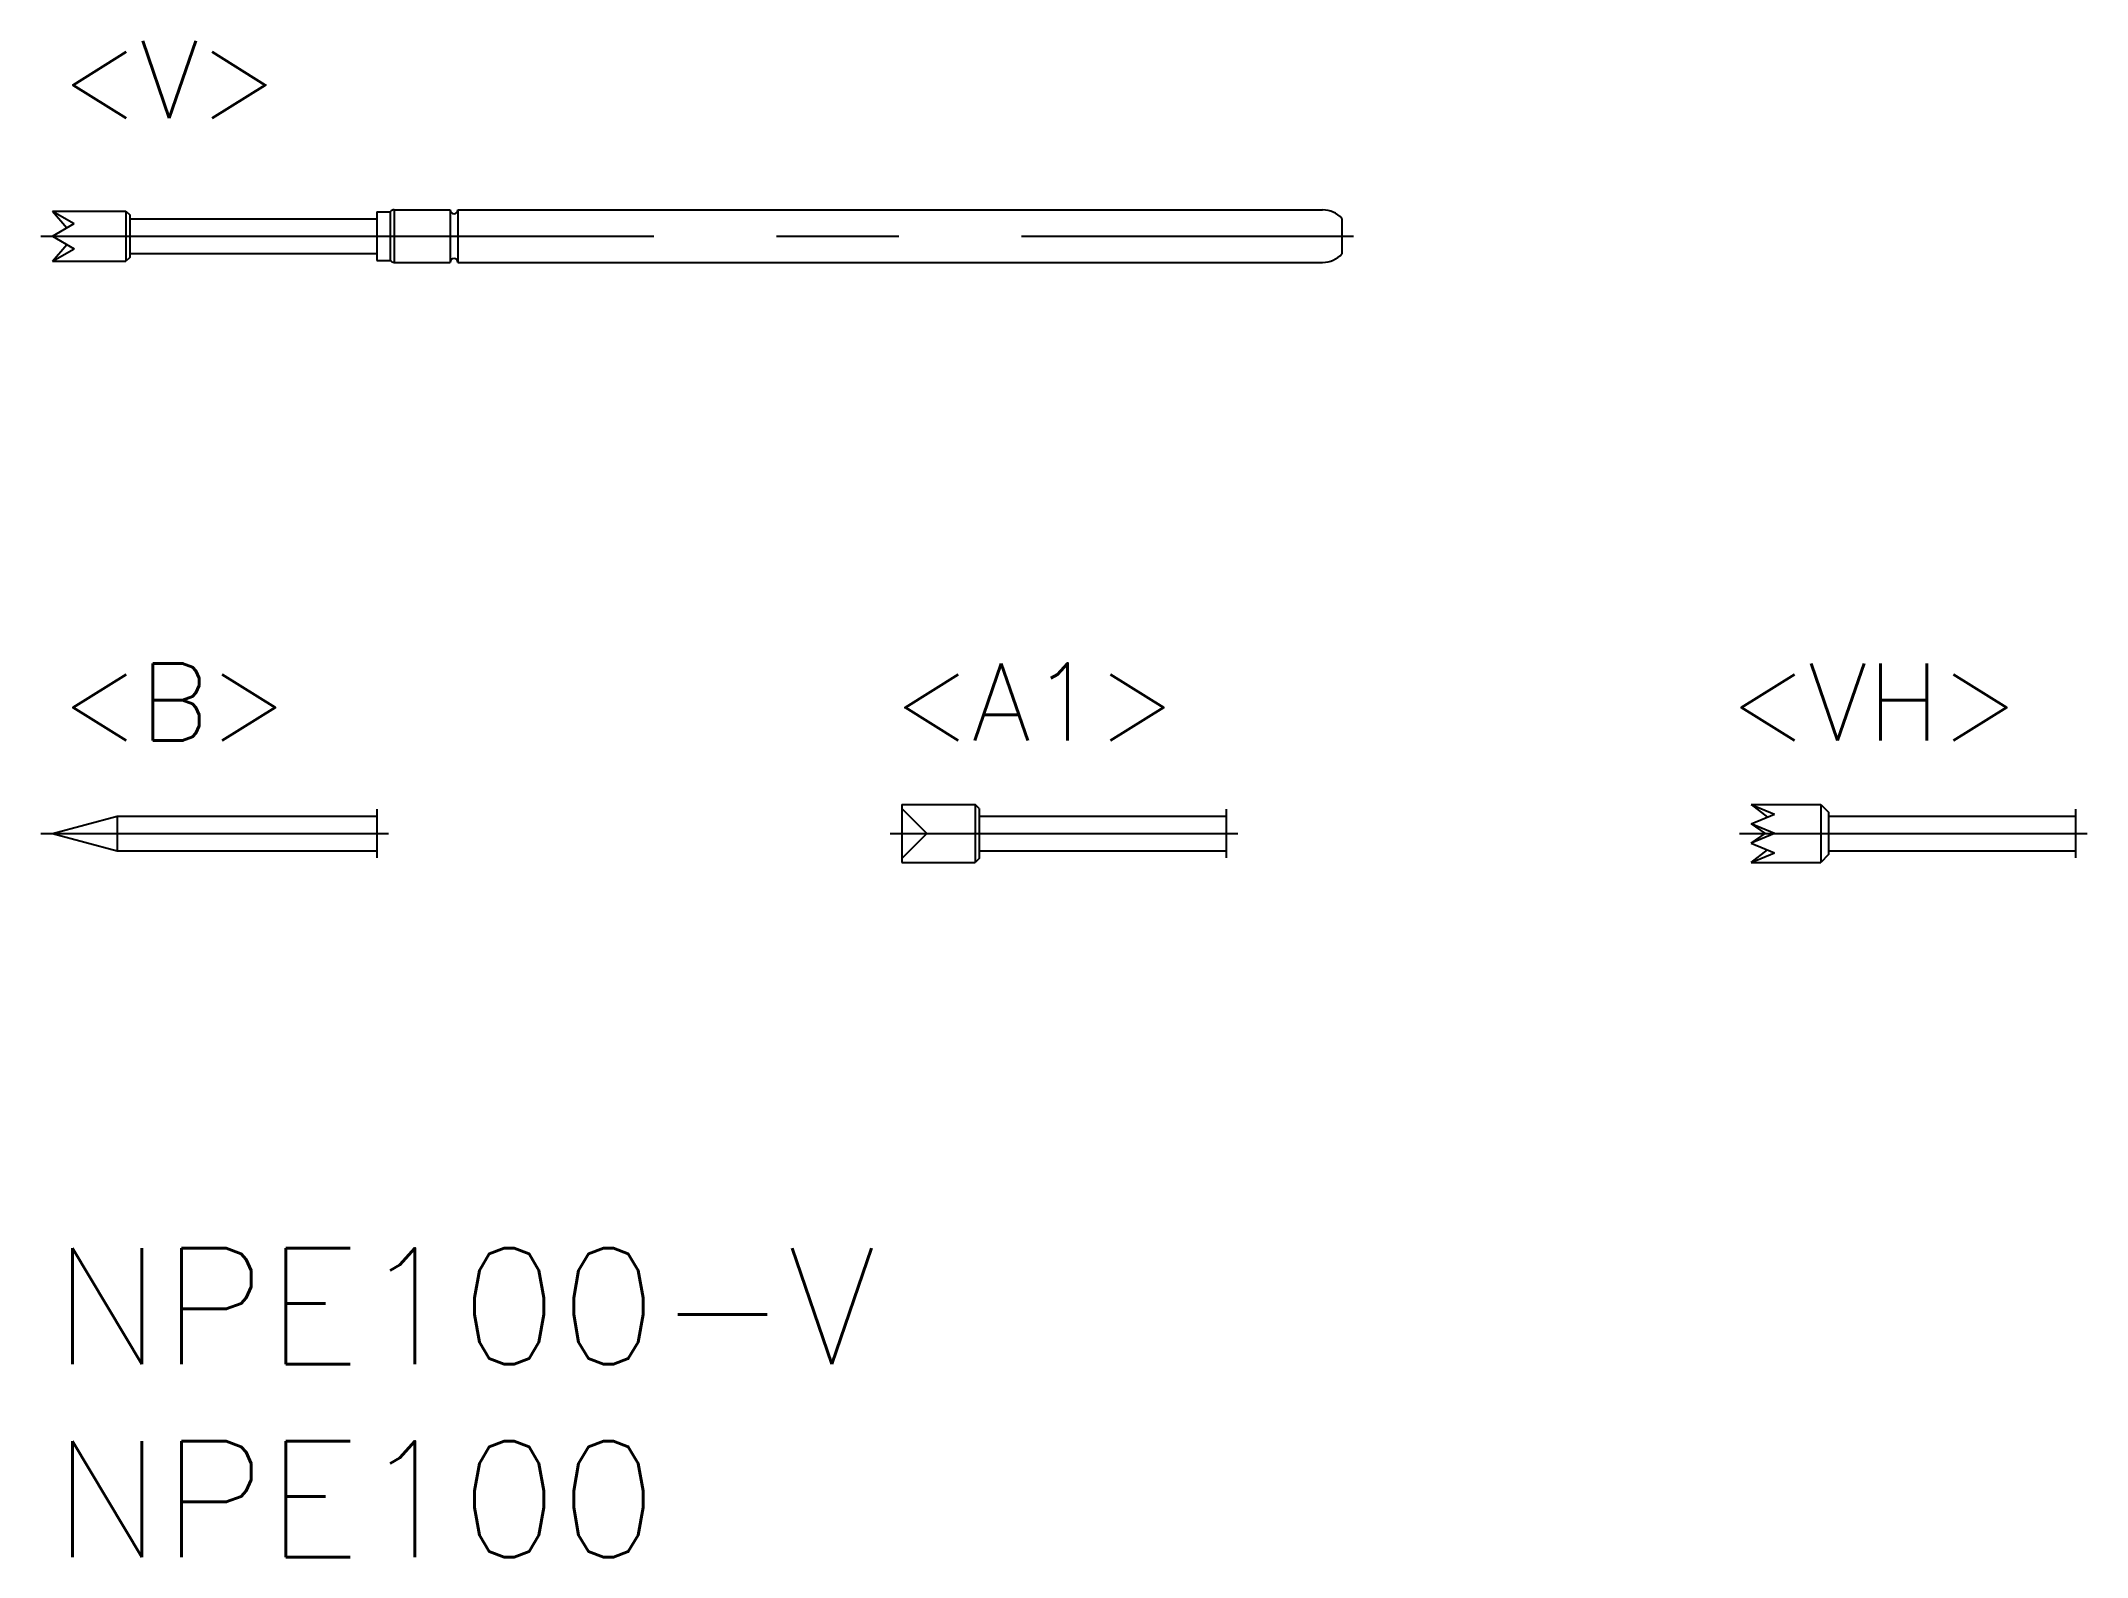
# Model space of a CAD drawing. Extents: x -0.3 to 52.7, y -8 to 31.3.
import ezdxf

# ---------------------------------------------------------------- set-up
doc = ezdxf.new("R2010")
doc.units = 0
doc.header["$LTSCALE"] = 0.5
doc.linetypes.add('CENTER', pattern=[50.8, 31.75, -6.35, 6.35, -6.35])
doc.linetypes.add('DASHED', pattern=[19.05, 12.7, -6.35])
for name, color, linetype in [('MSM_CENTER', 1, 'CENTER'), ('MSM_CONTINUOUS', 7, 'CONTINUOUS'), ('MSM_DASHED', 4, 'DASHED'), ('MSM_PART_NUMBER', 7, 'CONTINUOUS')]:
    doc.layers.add(name, color=color, linetype=linetype)
doc.styles.get("Standard").update_dxf_attribs({"font": 'txt.shx', "height": 1.5, "bigfont": 'bigfont.shx'})

# ---------------------------------------------------------------- blocks, each defined once
blk = doc.blocks.new('*U18')
at = {"layer": 'MSM_PART_NUMBER'}
blk.add_text('NPE100-V', height=3, dxfattribs=at).set_placement((0, -3))
blk = doc.blocks.new('*U19')
at = {"layer": 'MSM_PART_NUMBER'}
blk.add_text('NPE100', height=3, dxfattribs=at).set_placement((0, -8))
blk = doc.blocks.new('*U21')
at = {"layer": 'MSM_PART_NUMBER'}
blk.add_text('<V>', height=2, dxfattribs=at).set_placement((0.196, 29.284))
blk = doc.blocks.new('*U22')
at = {"layer": 'MSM_PART_NUMBER'}
blk.add_text('<B>', height=2, dxfattribs=at).set_placement((0.196, 13.155))
blk = doc.blocks.new('*U23')
at = {"layer": 'MSM_PART_NUMBER'}
blk.add_text('<A1>', height=2, dxfattribs=at).set_placement((21.748, 13.155))
blk = doc.blocks.new('*U24')
at = {"layer": 'MSM_PART_NUMBER'}
blk.add_text('<VH>', height=2, dxfattribs=at).set_placement((43.41, 13.155))

msp = doc.modelspace()

# ---------------------------------------------------------------- linework, layer by layer
at = {"layer": 'MSM_CENTER'}
for p, q in [((-0.3, 26.226), (33.7, 26.226)), ((-0.3, 10.75), (8.7, 10.75)), ((21.7, 10.75), (30.7, 10.75)), ((43.7, 10.75), (52.7, 10.75))]:
    msp.add_line(p, q, dxfattribs=at)
at = {"layer": 'MSM_CONTINUOUS'}
for p, q in [((0, 26.876), (0.563, 26.551)), ((0, 26.876), (0.375, 26.443)), ((0, 26.876), (1.9, 26.876)), ((0, 26.226), (0.563, 26.551)), ((1.9, 26.876), (2, 26.776)), ((1.9, 26.876), (1.9, 25.576)), ((2, 26.776), (2, 25.676)), ((2, 26.676), (8.4, 26.676)), ((8.4, 26.856), (8.4, 25.596)), ((8.4, 26.856), (8.75, 26.856)), ((8.75, 26.856), (8.75, 25.596)), ((8.845, 26.906), (10.3, 26.906)), ((8.85, 26.906), (8.85, 25.546)), ((10.3, 26.906), (10.3, 25.546)), ((10.5, 26.906), (32.9, 26.906)), ((10.5, 26.906), (10.5, 25.546)), ((33.4, 26.687), (33.4, 25.765)), ((0, 26.226), (0.563, 25.901)), ((0, 25.576), (0.375, 26.009)), ((0, 25.576), (0.563, 25.901)), ((0, 25.576), (1.9, 25.576)), ((2, 25.676), (1.9, 25.576)), ((2, 25.776), (8.4, 25.776)), ((8.4, 25.596), (8.75, 25.596)), ((8.845, 25.546), (10.3, 25.546)), ((10.5, 25.546), (32.9, 25.546)), ((0, 10.75), (1.679, 11.2)), ((1.679, 11.2), (8.4, 11.2)), ((1.679, 11.2), (1.679, 10.3)), ((8.4, 11.38), (8.4, 10.12)), ((22, 11.5), (23.9, 11.5)), ((22, 11.5), (22, 10)), ((24, 11.4), (23.9, 11.5)), ((23.9, 11.5), (23.9, 10)), ((24, 11.4), (24, 10.1)), ((24, 11.2), (30.4, 11.2)), ((30.4, 11.38), (30.4, 10.12)), ((44, 11.5), (45.8, 11.5)), ((44, 11.5), (44.605, 11.249)), ((44, 11.5), (44.422, 11.174)), ((44, 10.999), (44.605, 11.249)), ((45.8, 11.5), (46, 11.3)), ((45.8, 11.5), (45.8, 10)), ((46, 11.3), (46, 10.2)), ((46, 11.2), (52.4, 11.2)), ((52.4, 11.38), (52.4, 10.12)), ((0, 10.75), (1.679, 10.3)), ((44.6, 10.75), (44, 10.999)), ((44, 10.999), (44.364, 10.75)), ((44.6, 10.75), (44, 10.501)), ((44, 10.501), (44.364, 10.75)), ((1.679, 10.3), (8.4, 10.3)), ((24, 10.1), (23.9, 10)), ((24, 10.3), (30.4, 10.3)), ((44, 10.501), (44.605, 10.251)), ((44, 10), (44.422, 10.326)), ((44, 10), (44.605, 10.251)), ((46, 10.2), (45.8, 10)), ((46, 10.3), (52.4, 10.3)), ((22, 10), (23.9, 10)), ((44, 10), (45.8, 10))]:
    msp.add_line(p, q, dxfattribs=at)
for centre, radius, start, end in [((8.847, 26.786), 0.12, 88.8, 144.3301), ((10.4, 26.906), 0.1, 180, 0), ((32.9, 26.226), 0.68, 42.6679, 90), ((8.847, 25.666), 0.12, 215.6699, 271.2), ((10.4, 25.546), 0.1, 0, 180), ((32.9, 26.226), 0.68, 270, 317.3321)]:
    msp.add_arc(centre, radius, start, end, dxfattribs=at)
at = {"layer": 'MSM_DASHED'}
for q in [(22, 11.4), (22, 10.1)]:
    msp.add_line((22.65, 10.75), q, dxfattribs=at)

# ---------------------------------------------------------------- block references
at = {"layer": 'MSM_CONTINUOUS'}
for name in ['*U21', '*U22', '*U23', '*U24', '*U18', '*U19']:
    msp.add_blockref(name, (0, 0), dxfattribs=at)

doc.saveas('drawing.dxf')
